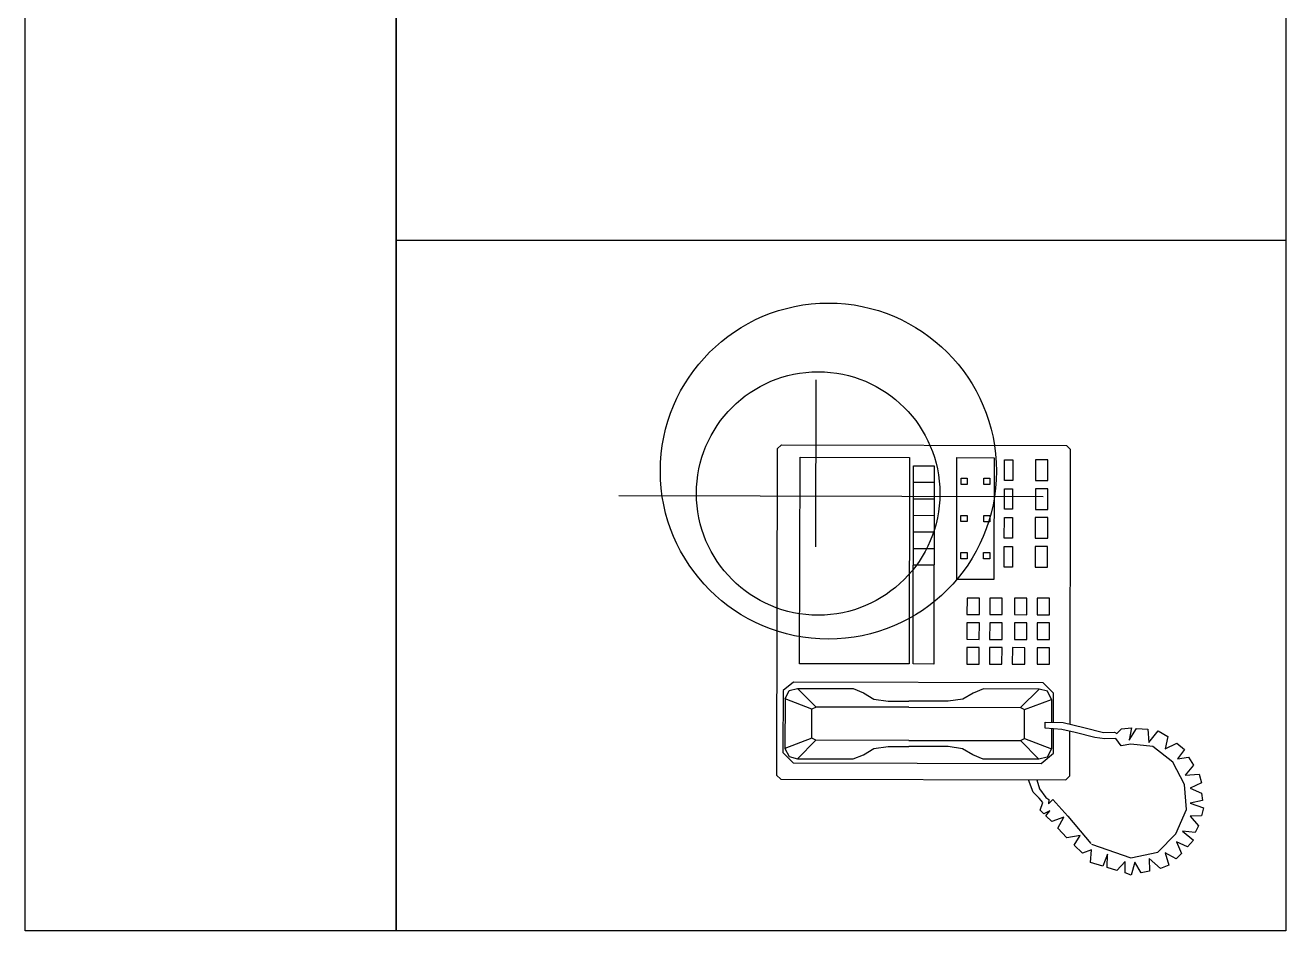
# Model space of a CAD drawing. Header units: inches. Extents: x -605 to 2991212, y -2872845 to 0.
# Drawn here: x 2406417 to 2407194, y -2761101 to -2760542 of the extents above; entities that cross this region are included whole.
import ezdxf

# ---------------------------------------------------------------- set-up
doc = ezdxf.new("R2010")
doc.units = ezdxf.units.IN
doc.header["$LTSCALE"] = 600
doc.header["$MEASUREMENT"] = 0
doc.layers.add('NOITHAT', color=21, linetype='Continuous')

msp = doc.modelspace()

# ---------------------------------------------------------------- linework, layer by layer
at = {"layer": 'NOITHAT', "linetype": 'Continuous'}
for p, q in [((2406645.47, -2760674.82), (2407193.98, -2760674.82)), ((2406904.25, -2760760.82), (2406904.04, -2760863.94)), ((2406880.45, -2760803.55), (2406883, -2760801.01)), ((2406883, -2760801.01), (2407058.73, -2760801.36)), ((2407058.73, -2760801.36), (2407061.27, -2760803.92)), ((2406880.45, -2760803.55), (2406880.04, -2761004.75)), ((2406894.19, -2760936.02), (2406894.45, -2760808.67)), ((2406894.45, -2760808.67), (2406961.94, -2760808.81)), ((2406961.94, -2760808.81), (2406961.68, -2760936.15)), ((2406991.07, -2760884), (2406991.23, -2760808.87)), ((2406991.23, -2760808.87), (2407014.15, -2760808.92)), ((2407014.15, -2760808.92), (2407014, -2760884.05)), ((2407060.93, -2760973.22), (2407061.27, -2760803.92)), ((2406964.23, -2760936.16), (2406964.47, -2760813.91)), ((2406964.47, -2760813.91), (2406977.21, -2760813.93)), ((2406977.21, -2760813.93), (2406976.96, -2760936.18)), ((2407020.49, -2760822.94), (2407020.51, -2760810.2)), ((2407020.51, -2760810.2), (2407025.6, -2760810.21)), ((2407025.6, -2760810.21), (2407025.58, -2760822.95)), ((2407039.61, -2760810.24), (2407039.59, -2760822.97)), ((2407047.25, -2760810.26), (2407039.61, -2760810.24)), ((2407047.23, -2760822.99), (2407047.25, -2760810.26)), ((2406964.45, -2760824.1), (2406977.19, -2760824.12)), ((2406993.74, -2760825.43), (2406993.75, -2760821.61)), ((2406997.56, -2760825.44), (2406993.74, -2760825.43)), ((2406993.75, -2760821.61), (2406997.57, -2760821.62)), ((2406997.57, -2760821.62), (2406997.56, -2760825.44)), ((2407007.75, -2760825.46), (2407007.75, -2760821.64)), ((2407007.75, -2760821.64), (2407011.57, -2760821.64)), ((2407011.57, -2760825.46), (2407007.75, -2760825.46)), ((2407011.57, -2760821.64), (2407011.57, -2760825.46)), ((2407025.58, -2760822.95), (2407020.49, -2760822.94)), ((2407039.59, -2760822.97), (2407047.23, -2760822.99)), ((2406782.74, -2760832.25), (2407044.43, -2760832.78)), ((2407020.45, -2760840.76), (2407020.48, -2760828.03)), ((2407020.48, -2760828.03), (2407025.57, -2760828.04)), ((2407025.57, -2760828.04), (2407025.54, -2760840.77)), ((2407039.58, -2760828.07), (2407039.55, -2760840.8)), ((2407047.22, -2760828.08), (2407039.58, -2760828.07)), ((2407047.19, -2760840.82), (2407047.22, -2760828.08)), ((2406964.43, -2760834.28), (2406977.17, -2760834.31)), ((2407025.54, -2760840.77), (2407020.45, -2760840.76)), ((2407039.55, -2760840.8), (2407047.19, -2760840.82)), ((2406964.41, -2760844.47), (2406977.15, -2760844.5)), ((2406993.69, -2760848.35), (2406993.7, -2760844.53)), ((2406997.51, -2760848.36), (2406993.69, -2760848.35)), ((2406993.7, -2760844.53), (2406997.52, -2760844.54)), ((2406997.52, -2760844.54), (2406997.51, -2760848.36)), ((2407007.7, -2760848.38), (2407007.71, -2760844.56)), ((2407011.52, -2760848.39), (2407007.7, -2760848.38)), ((2407007.71, -2760844.56), (2407011.53, -2760844.57)), ((2407011.53, -2760844.57), (2407011.52, -2760848.39)), ((2407020.41, -2760858.59), (2407020.44, -2760845.86)), ((2407020.44, -2760845.86), (2407025.53, -2760845.87)), ((2407025.53, -2760845.87), (2407025.51, -2760858.6)), ((2407039.54, -2760845.9), (2407039.51, -2760858.63)), ((2407047.18, -2760845.91), (2407039.54, -2760845.9)), ((2407047.16, -2760858.64), (2407047.18, -2760845.91)), ((2406964.39, -2760854.66), (2406977.13, -2760854.68)), ((2407020.38, -2760876.42), (2407020.4, -2760863.68)), ((2407020.4, -2760863.68), (2407025.5, -2760863.69)), ((2407025.51, -2760858.6), (2407020.41, -2760858.59)), ((2407025.5, -2760863.69), (2407025.47, -2760876.43)), ((2407039.5, -2760863.72), (2407039.48, -2760876.46)), ((2407047.15, -2760863.74), (2407039.5, -2760863.72)), ((2407039.51, -2760858.63), (2407047.16, -2760858.64)), ((2407047.12, -2760876.47), (2407047.15, -2760863.74)), ((2406964.37, -2760864.85), (2406977.11, -2760864.87)), ((2406993.65, -2760871.27), (2406993.65, -2760867.45)), ((2406993.65, -2760867.45), (2406997.47, -2760867.46)), ((2406997.47, -2760871.28), (2406993.65, -2760871.27)), ((2406997.47, -2760867.46), (2406997.47, -2760871.28)), ((2407007.65, -2760871.3), (2407007.66, -2760867.48)), ((2407011.47, -2760871.31), (2407007.65, -2760871.3)), ((2407007.66, -2760867.48), (2407011.48, -2760867.49)), ((2407011.48, -2760867.49), (2407011.47, -2760871.31)), ((2406964.35, -2760875.03), (2406977.08, -2760875.06)), ((2407025.47, -2760876.43), (2407020.38, -2760876.42)), ((2407039.48, -2760876.46), (2407047.12, -2760876.47)), ((2407014, -2760884.05), (2406991.07, -2760884)), ((2406997.42, -2760895.47), (2406997.4, -2760905.66)), ((2407005.06, -2760895.49), (2406997.42, -2760895.47)), ((2407005.04, -2760905.68), (2407005.06, -2760895.49)), ((2407011.43, -2760895.5), (2407011.41, -2760905.69)), ((2407019.07, -2760895.52), (2407011.43, -2760895.5)), ((2407019.05, -2760905.7), (2407019.07, -2760895.52)), ((2407026.71, -2760895.53), (2407026.69, -2760905.72)), ((2407034.35, -2760895.55), (2407026.71, -2760895.53)), ((2407034.33, -2760905.74), (2407034.35, -2760895.55)), ((2407040.71, -2760895.56), (2407040.69, -2760905.75)), ((2407048.35, -2760895.58), (2407040.71, -2760895.56)), ((2407048.33, -2760905.76), (2407048.35, -2760895.58)), ((2406997.39, -2760910.75), (2406997.37, -2760920.94)), ((2407005.03, -2760910.77), (2406997.39, -2760910.75)), ((2406997.4, -2760905.66), (2407005.04, -2760905.68)), ((2407005.01, -2760920.96), (2407005.03, -2760910.77)), ((2407011.39, -2760910.78), (2407011.37, -2760920.97)), ((2407019.04, -2760910.8), (2407011.39, -2760910.78)), ((2407011.41, -2760905.69), (2407019.05, -2760905.7)), ((2407019.01, -2760920.99), (2407019.04, -2760910.8)), ((2407026.68, -2760910.81), (2407026.66, -2760921)), ((2407034.32, -2760910.83), (2407026.68, -2760910.81)), ((2407026.69, -2760905.72), (2407034.33, -2760905.74)), ((2407034.3, -2760921.02), (2407034.32, -2760910.83)), ((2407040.68, -2760910.84), (2407040.66, -2760921.03)), ((2407048.32, -2760910.86), (2407040.68, -2760910.84)), ((2407040.69, -2760905.75), (2407048.33, -2760905.76)), ((2407048.3, -2760921.04), (2407048.32, -2760910.86)), ((2406997.36, -2760926.04), (2406997.34, -2760936.22)), ((2407005, -2760926.05), (2406997.36, -2760926.04)), ((2406997.37, -2760920.94), (2407005.01, -2760920.96)), ((2407004.98, -2760936.24), (2407005, -2760926.05)), ((2407011.36, -2760926.06), (2407011.34, -2760936.25)), ((2407019, -2760926.08), (2407011.36, -2760926.06)), ((2407011.37, -2760920.97), (2407019.01, -2760920.99)), ((2407018.98, -2760936.27), (2407019, -2760926.08)), ((2407025.37, -2760926.09), (2407025.35, -2760936.28)), ((2407033.01, -2760926.11), (2407025.37, -2760926.09)), ((2407026.66, -2760921), (2407034.3, -2760921.02)), ((2407032.99, -2760936.29), (2407033.01, -2760926.11)), ((2407040.65, -2760926.12), (2407040.63, -2760936.31)), ((2407048.29, -2760926.14), (2407040.65, -2760926.12)), ((2407040.66, -2760921.03), (2407048.3, -2760921.04)), ((2407048.27, -2760936.33), (2407048.29, -2760926.14)), ((2406961.68, -2760936.15), (2406894.19, -2760936.02)), ((2406976.96, -2760936.18), (2406964.23, -2760936.16)), ((2406997.34, -2760936.22), (2407004.98, -2760936.24)), ((2407011.34, -2760936.25), (2407018.98, -2760936.27)), ((2407025.35, -2760936.28), (2407032.99, -2760936.29)), ((2407040.63, -2760936.31), (2407048.27, -2760936.33)), ((2406890.35, -2760947.47), (2406883.97, -2760952.55)), ((2407044.43, -2760947.78), (2406890.35, -2760947.47)), ((2407050.78, -2760954.16), (2407044.43, -2760947.78)), ((2406883.97, -2760952.55), (2406883.89, -2760990.75)), ((2406885.23, -2760957.65), (2406885.17, -2760988.21)), ((2406885.23, -2760957.65), (2406887.79, -2760952.56)), ((2406901.77, -2760964.05), (2406885.23, -2760957.65)), ((2406887.79, -2760952.56), (2406892.89, -2760951.29)), ((2406892.89, -2760951.29), (2406927.27, -2760951.36)), ((2406892.89, -2760951.29), (2406904.32, -2760962.78)), ((2406927.27, -2760951.36), (2406933.63, -2760953.92)), ((2406933.63, -2760953.92), (2406939.99, -2760957.76)), ((2406939.99, -2760957.76), (2406948.9, -2760959.05)), ((2407001.12, -2760954.06), (2406994.75, -2760957.87)), ((2407007.49, -2760951.52), (2407001.12, -2760954.06)), ((2407041.87, -2760951.59), (2407007.49, -2760951.52)), ((2407041.87, -2760951.59), (2407030.39, -2760963.03)), ((2407046.97, -2760952.88), (2407041.87, -2760951.59)), ((2407049.5, -2760957.98), (2407046.97, -2760952.88)), ((2407050.75, -2760972.07), (2407050.78, -2760954.16)), ((2406901.74, -2760981.87), (2406901.77, -2760964.05)), ((2406904.32, -2760962.78), (2406901.77, -2760964.05)), ((2406961.63, -2760962.89), (2406904.32, -2760962.78)), ((2406948.9, -2760959.05), (2406961.63, -2760959.07)), ((2406985.83, -2760959.12), (2406961.63, -2760959.07)), ((2406961.63, -2760962.89), (2407030.39, -2760963.03)), ((2406994.75, -2760957.87), (2406985.83, -2760959.12)), ((2407030.39, -2760963.03), (2407032.94, -2760964.31)), ((2407032.9, -2760982.14), (2407032.94, -2760964.31)), ((2407032.94, -2760964.31), (2407049.5, -2760957.98)), ((2407049.5, -2760957.98), (2407049.47, -2760972.05)), ((2407045.65, -2760971.98), (2407056.64, -2760972.18)), ((2407045.65, -2760975.8), (2407045.65, -2760971.98)), ((2407056.64, -2760972.18), (2407069.52, -2760975.29)), ((2407055.85, -2760976.55), (2407045.65, -2760975.8)), ((2407049.47, -2760976.08), (2407049.44, -2760988.54)), ((2407050.71, -2760991.09), (2407050.74, -2760976.17)), ((2407064.1, -2760978.38), (2407055.85, -2760976.55)), ((2407060.87, -2761005.11), (2407060.92, -2760977.67)), ((2407076.21, -2760981.49), (2407064.1, -2760978.38)), ((2407069.52, -2760975.29), (2407081.64, -2760978.41)), ((2407081.64, -2760978.41), (2407088.34, -2760978.17)), ((2407088.34, -2760978.17), (2407089.89, -2760978.94)), ((2407089.89, -2760978.94), (2407092.73, -2760976.11)), ((2407092.73, -2760976.11), (2407098.92, -2760975.61)), ((2407098.92, -2760975.61), (2407097.49, -2760983.09)), ((2407097.49, -2760983.09), (2407101.89, -2760975.88)), ((2407101.89, -2760975.88), (2407108.85, -2760976.41)), ((2407108.85, -2760976.41), (2407109.61, -2760984.66)), ((2407109.61, -2760984.66), (2407115.3, -2760977.45)), ((2407115.3, -2760977.45), (2407121.22, -2760980.82)), ((2407121.22, -2760980.82), (2407119.66, -2760988.54)), ((2406901.74, -2760981.87), (2406885.17, -2760988.21)), ((2406885.17, -2760988.21), (2406887.71, -2760993.31)), ((2406892.8, -2760994.59), (2406904.28, -2760983.15)), ((2406904.28, -2760983.15), (2406901.74, -2760981.87)), ((2406961.59, -2760983.27), (2406904.28, -2760983.15)), ((2406933.55, -2760992.12), (2406939.93, -2760988.32)), ((2406939.93, -2760988.32), (2406948.84, -2760987.06)), ((2406948.84, -2760987.06), (2406961.58, -2760987.09)), ((2406985.77, -2760987.14), (2406961.58, -2760987.09)), ((2406961.59, -2760983.27), (2407030.35, -2760983.41)), ((2406994.68, -2760988.43), (2406985.77, -2760987.14)), ((2407001.04, -2760992.26), (2406994.68, -2760988.43)), ((2407030.35, -2760983.41), (2407032.9, -2760982.14)), ((2407041.79, -2760994.89), (2407030.35, -2760983.41)), ((2407032.9, -2760982.14), (2407049.44, -2760988.54)), ((2407049.44, -2760988.54), (2407046.88, -2760993.63)), ((2407082.4, -2760982.28), (2407076.21, -2760981.49)), ((2407089.11, -2760982.03), (2407082.4, -2760982.28)), ((2407092.45, -2760986.68), (2407089.11, -2760982.03)), ((2407098.38, -2760985.66), (2407092.45, -2760986.68)), ((2407111.92, -2760986.98), (2407098.38, -2760985.66)), ((2407124.28, -2760996.8), (2407111.92, -2760986.98)), ((2407119.66, -2760988.54), (2407126.88, -2760984.95)), ((2407126.88, -2760984.95), (2407131.52, -2760988.82)), ((2407131.52, -2760988.82), (2407127.12, -2760994.74)), ((2406883.89, -2760990.75), (2406890.25, -2760997.13)), ((2406887.71, -2760993.31), (2406892.8, -2760994.59)), ((2406892.8, -2760994.59), (2406927.18, -2760994.66)), ((2406927.18, -2760994.66), (2406933.55, -2760992.12)), ((2407007.41, -2760994.82), (2407001.04, -2760992.26)), ((2407041.79, -2760994.89), (2407007.41, -2760994.82)), ((2407046.88, -2760993.63), (2407041.79, -2760994.89)), ((2407043.06, -2760997.44), (2407050.71, -2760991.09)), ((2407127.12, -2760994.74), (2407134.09, -2760993.73)), ((2407134.09, -2760993.73), (2407137.17, -2760998.63)), ((2406890.25, -2760997.13), (2407043.06, -2760997.44)), ((2407131.48, -2761010.47), (2407124.28, -2760996.8)), ((2407137.17, -2760998.63), (2407132, -2761004.8)), ((2407132, -2761004.8), (2407140.51, -2761004.05)), ((2407140.51, -2761004.05), (2407142.05, -2761009.46)), ((2406880.04, -2761004.75), (2406882.59, -2761007.3)), ((2406882.59, -2761007.3), (2407058.32, -2761007.66)), ((2407038.22, -2761015.26), (2407035.4, -2761007.61)), ((2407040.49, -2761007.62), (2407042.04, -2761013.25)), ((2407058.32, -2761007.66), (2407060.87, -2761005.11)), ((2407132.73, -2761025.94), (2407131.48, -2761010.47)), ((2407142.05, -2761009.46), (2407135.08, -2761012.8)), ((2407041.81, -2761018.85), (2407038.22, -2761015.26)), ((2407044.27, -2761021.55), (2407041.81, -2761018.85)), ((2407042.04, -2761013.25), (2407046.07, -2761018.41)), ((2407046.07, -2761018.41), (2407047.86, -2761019.76)), ((2407047.86, -2761019.76), (2407047.63, -2761022.46)), ((2407047.63, -2761022.46), (2407050.33, -2761019.77)), ((2407050.33, -2761019.77), (2407059.51, -2761030.11)), ((2407135.08, -2761012.8), (2407142.04, -2761015.9)), ((2407142.04, -2761015.9), (2407142.54, -2761020.29)), ((2407042.46, -2761026.26), (2407044.27, -2761021.55)), ((2407044.7, -2761028.51), (2407042.46, -2761026.26)), ((2407048.52, -2761026.72), (2407044.7, -2761028.51)), ((2407046.05, -2761029.85), (2407048.52, -2761026.72)), ((2407126.26, -2761040.87), (2407132.73, -2761025.94)), ((2407142.54, -2761020.29), (2407135.06, -2761022.08)), ((2407135.06, -2761022.08), (2407143.31, -2761024.93)), ((2407143.31, -2761024.93), (2407142.01, -2761029.82)), ((2407049.63, -2761033.23), (2407046.05, -2761029.85)), ((2407057.04, -2761030.55), (2407049.63, -2761033.23)), ((2407053.44, -2761037.5), (2407057.04, -2761030.55)), ((2407059.51, -2761030.11), (2407073.84, -2761046.96)), ((2407142.01, -2761029.82), (2407135.05, -2761030.06)), ((2407135.05, -2761030.06), (2407140.19, -2761036)), ((2407059.04, -2761043.34), (2407053.44, -2761037.5)), ((2407067.12, -2761042.01), (2407059.04, -2761043.34)), ((2407063.52, -2761047.83), (2407067.12, -2761042.01)), ((2407115.15, -2761052.19), (2407126.26, -2761040.87)), ((2407130.39, -2761039.33), (2407137.08, -2761044.76)), ((2407138.12, -2761040.12), (2407130.39, -2761039.33)), ((2407140.19, -2761036), (2407138.12, -2761040.12)), ((2407068.67, -2761052.78), (2407063.52, -2761047.83)), ((2407074.28, -2761050.77), (2407068.67, -2761052.78)), ((2407073.48, -2761058.54), (2407074.27, -2761050.81)), ((2407074.28, -2761047.2), (2407098.5, -2761055.76)), ((2407126.5, -2761045.77), (2407129.58, -2761052.99)), ((2407133.46, -2761048.87), (2407126.5, -2761045.77)), ((2407137.08, -2761044.76), (2407133.46, -2761048.87)), ((2407081.21, -2761060.88), (2407073.48, -2761058.54)), ((2407084.06, -2761053.41), (2407081.21, -2761060.88)), ((2407083.79, -2761061.65), (2407084.06, -2761053.41)), ((2407094.88, -2761058.07), (2407089.72, -2761063.47)), ((2407094.87, -2761065.03), (2407094.88, -2761058.07)), ((2407098.5, -2761055.76), (2407115.15, -2761052.19)), ((2407100.95, -2761058.34), (2407098.61, -2761066.33)), ((2407104.81, -2761065.05), (2407100.95, -2761058.34)), ((2407109.72, -2761056.04), (2407109.96, -2761064.03)), ((2407116.67, -2761062.24), (2407109.72, -2761056.04)), ((2407126.48, -2761056.33), (2407119.53, -2761052.71)), ((2407119.53, -2761052.71), (2407121.83, -2761060.19)), ((2407129.58, -2761052.99), (2407126.48, -2761056.33)), ((2407089.72, -2761063.47), (2407083.79, -2761061.65)), ((2407098.61, -2761066.33), (2407094.87, -2761065.03)), ((2407109.96, -2761064.03), (2407104.81, -2761065.05)), ((2407121.83, -2761060.19), (2407116.67, -2761062.24))]:
    msp.add_line(p, q, dxfattribs=at)
for points in [[(2406416.69, -2761100.72), (2406416.69, -2759454.8), (2406645.47, -2759454.8), (2406645.47, -2761100.72)], [(2407193.98, -2759454.8), (2407193.98, -2761100.72), (2406645.47, -2761100.72), (2406645.47, -2759454.8)]]:
    msp.add_lwpolyline(points, close=True, dxfattribs=at)
for centre, radius in [((2406911.96, -2760817.18), 103.63), ((2406905.62, -2760830.98), 75.07)]:
    msp.add_circle(centre, radius, dxfattribs=at)

doc.saveas('drawing.dxf')
